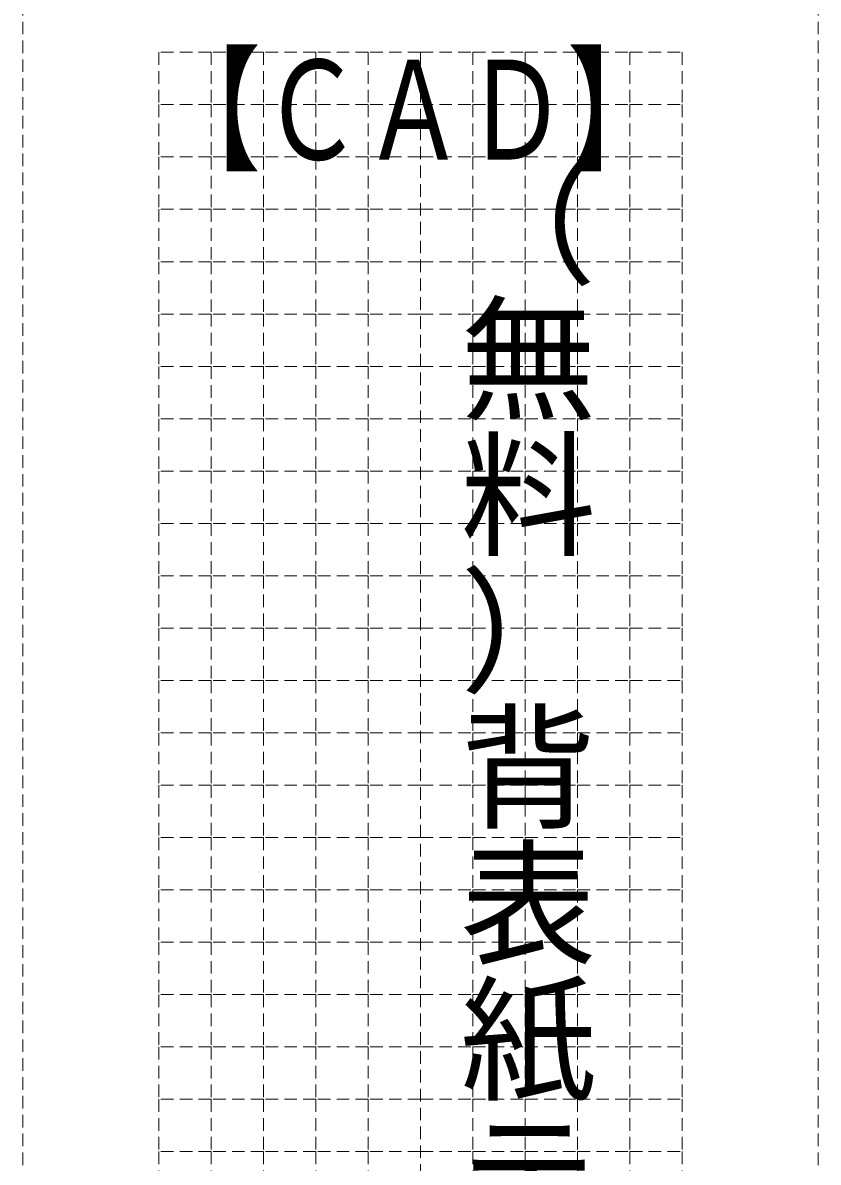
# Model space of a CAD drawing. Units: millimetres on the paper. Extents: x -148 to 177, y -210 to 210.
# Drawn here: x 101.5 to 177.5, y 2.9 to 111.8 of the extents above; entities that cross this region are included whole.
import ezdxf
from ezdxf.enums import TextEntityAlignment as Align

# ---------------------------------------------------------------- set-up
doc = ezdxf.new("R2010")
doc.units = ezdxf.units.MM
doc.linetypes.add('DASHED1', pattern=[1.8, 1.2, -0.6])
doc.layers.add('0-0', color=3, linetype='DASHED1', lineweight=9)
doc.styles.add('@ＭＳ ゴシック', font='')
doc.styles.add('ＭＳ ゴシック', font='')
doc.styles.get('@ＭＳ ゴシック').set_extended_font_data('@MS Gothic')
doc.styles.get('ＭＳ ゴシック').set_extended_font_data('MS Gothic')

msp = doc.modelspace()

# ---------------------------------------------------------------- linework, layer by layer
at = {"layer": '0-0'}
for p, q in [((101.487, -134.127), (101.487, 168.873)), ((177.487, -134.127), (177.487, 168.873)), ((129.487, 108.956), (129.487, 103.956)), ((134.487, 108.956), (134.487, 103.956)), ((139.487, 108.956), (139.487, -116.044)), ((144.487, 108.956), (144.487, 103.956)), ((149.487, 108.956), (149.487, 103.956)), ((129.487, 103.956), (129.487, 98.956)), ((134.487, 103.956), (134.487, 98.956)), ((144.487, 103.956), (144.487, 98.956)), ((149.487, 103.956), (149.487, 98.956)), ((129.487, 98.956), (129.487, 93.956)), ((134.487, 98.956), (134.487, 93.956)), ((144.487, 98.956), (144.487, 93.956)), ((149.487, 98.956), (149.487, 93.956)), ((129.487, 93.956), (129.487, 88.956)), ((134.487, 93.956), (134.487, 88.956)), ((144.487, 93.956), (144.487, 88.956)), ((149.487, 93.956), (149.487, 88.956)), ((129.487, 88.956), (129.487, 83.956)), ((134.487, 88.956), (134.487, 83.956)), ((144.487, 88.956), (144.487, 83.956)), ((149.487, 88.956), (149.487, 83.956)), ((129.487, 83.956), (129.487, 78.956)), ((134.487, 83.956), (134.487, 78.956)), ((144.487, 83.956), (144.487, 78.956)), ((149.487, 83.956), (149.487, 78.956)), ((129.487, 78.956), (129.487, 73.956)), ((134.487, 78.956), (134.487, 73.956)), ((144.487, 78.956), (144.487, 73.956)), ((149.487, 78.956), (149.487, 73.956)), ((129.487, 73.956), (129.487, 68.956)), ((134.487, 73.956), (134.487, 68.956)), ((144.487, 73.956), (144.487, 68.956)), ((149.487, 73.956), (149.487, 68.956)), ((129.487, 68.956), (129.487, 63.956)), ((134.487, 68.956), (134.487, 63.956)), ((144.487, 68.956), (144.487, 63.956)), ((149.487, 68.956), (149.487, 63.956)), ((129.487, 63.956), (129.487, 58.956)), ((134.487, 63.956), (134.487, 58.956)), ((144.487, 63.956), (144.487, 58.956)), ((149.487, 63.956), (149.487, 58.956)), ((129.487, 58.956), (129.487, 53.956)), ((134.487, 58.956), (134.487, 53.956)), ((144.487, 58.956), (144.487, 53.956)), ((149.487, 58.956), (149.487, 53.956)), ((129.487, 53.956), (129.487, 48.956)), ((134.487, 53.956), (134.487, 48.956)), ((144.487, 53.956), (144.487, 48.956)), ((149.487, 53.956), (149.487, 48.956)), ((129.487, 48.956), (129.487, 43.956)), ((134.487, 48.956), (134.487, 43.956)), ((144.487, 48.956), (144.487, 43.956)), ((149.487, 48.956), (149.487, 43.956)), ((129.487, 43.956), (129.487, 38.956)), ((134.487, 43.956), (134.487, 38.956)), ((144.487, 43.956), (144.487, 38.956)), ((149.487, 43.956), (149.487, 38.956)), ((129.487, 38.956), (129.487, 33.956)), ((134.487, 38.956), (134.487, 33.956)), ((144.487, 38.956), (144.487, 33.956)), ((149.487, 38.956), (149.487, 33.956)), ((129.487, 33.956), (129.487, 28.956)), ((134.487, 33.956), (134.487, 28.956)), ((144.487, 33.956), (144.487, 28.956)), ((149.487, 33.956), (149.487, 28.956)), ((129.487, 28.956), (129.487, 23.956)), ((134.487, 28.956), (134.487, 23.956)), ((144.487, 28.956), (144.487, 23.956)), ((149.487, 28.956), (149.487, 23.956)), ((129.487, 23.956), (129.487, 18.956)), ((134.487, 23.956), (134.487, 18.956)), ((144.487, 23.956), (144.487, 18.956)), ((149.487, 23.956), (149.487, 18.956)), ((129.487, 18.956), (129.487, 13.956)), ((134.487, 18.956), (134.487, 13.956)), ((144.487, 18.956), (144.487, 13.956)), ((149.487, 18.956), (149.487, 13.956)), ((129.487, 13.956), (129.487, 8.956)), ((134.487, 13.956), (134.487, 8.956)), ((144.487, 13.956), (144.487, 8.956)), ((149.487, 13.956), (149.487, 8.956)), ((129.487, 8.956), (129.487, 3.956)), ((134.487, 8.956), (134.487, 3.956)), ((144.487, 8.956), (144.487, 3.956)), ((149.487, 8.956), (149.487, 3.956)), ((129.487, 3.956), (129.487, -1.044)), ((134.487, 3.956), (134.487, -1.044)), ((144.487, 3.956), (144.487, -1.044)), ((149.487, 3.956), (149.487, -1.044))]:
    msp.add_line(p, q, dxfattribs=at)
for points in [[(119.487, 108.956), (114.487, 108.956), (114.487, 103.956)], [(124.487, 108.956), (119.487, 108.956), (119.487, 103.956)], [(129.487, 108.956), (124.487, 108.956), (124.487, 103.956)], [(139.487, 108.956), (134.487, 108.956), (129.487, 108.956)], [(139.487, 108.956), (144.487, 108.956), (149.487, 108.956)], [(149.487, 108.956), (154.487, 108.956), (154.487, 103.956)], [(154.487, 108.956), (159.487, 108.956), (159.487, 103.956)], [(159.487, 108.956), (164.487, 108.956), (164.487, 103.956)], [(119.487, 103.956), (114.487, 103.956), (114.487, 98.956)], [(124.487, 103.956), (119.487, 103.956), (119.487, 98.956)], [(129.487, 103.956), (124.487, 103.956), (124.487, 98.956)], [(139.487, 103.956), (134.487, 103.956), (129.487, 103.956)], [(139.487, 103.956), (144.487, 103.956), (149.487, 103.956)], [(149.487, 103.956), (154.487, 103.956), (154.487, 98.956)], [(154.487, 103.956), (159.487, 103.956), (159.487, 98.956)], [(159.487, 103.956), (164.487, 103.956), (164.487, 98.956)], [(119.487, 98.956), (114.487, 98.956), (114.487, 93.956)], [(124.487, 98.956), (119.487, 98.956), (119.487, 93.956)], [(129.487, 98.956), (124.487, 98.956), (124.487, 93.956)], [(139.487, 98.956), (134.487, 98.956), (129.487, 98.956)], [(139.487, 98.956), (144.487, 98.956), (149.487, 98.956)], [(149.487, 98.956), (154.487, 98.956), (154.487, 93.956)], [(154.487, 98.956), (159.487, 98.956), (159.487, 93.956)], [(159.487, 98.956), (164.487, 98.956), (164.487, 93.956)], [(119.487, 93.956), (114.487, 93.956), (114.487, 88.956)], [(124.487, 93.956), (119.487, 93.956), (119.487, 88.956)], [(129.487, 93.956), (124.487, 93.956), (124.487, 88.956)], [(139.487, 93.956), (134.487, 93.956), (129.487, 93.956)], [(139.487, 93.956), (144.487, 93.956), (149.487, 93.956)], [(149.487, 93.956), (154.487, 93.956), (154.487, 88.956)], [(154.487, 93.956), (159.487, 93.956), (159.487, 88.956)], [(159.487, 93.956), (164.487, 93.956), (164.487, 88.956)], [(119.487, 88.956), (114.487, 88.956), (114.487, 83.956)], [(124.487, 88.956), (119.487, 88.956), (119.487, 83.956)], [(129.487, 88.956), (124.487, 88.956), (124.487, 83.956)], [(139.487, 88.956), (134.487, 88.956), (129.487, 88.956)], [(139.487, 88.956), (144.487, 88.956), (149.487, 88.956)], [(149.487, 88.956), (154.487, 88.956), (154.487, 83.956)], [(154.487, 88.956), (159.487, 88.956), (159.487, 83.956)], [(159.487, 88.956), (164.487, 88.956), (164.487, 83.956)], [(119.487, 83.956), (114.487, 83.956), (114.487, 78.956)], [(124.487, 83.956), (119.487, 83.956), (119.487, 78.956)], [(129.487, 83.956), (124.487, 83.956), (124.487, 78.956)], [(139.487, 83.956), (134.487, 83.956), (129.487, 83.956)], [(139.487, 83.956), (144.487, 83.956), (149.487, 83.956)], [(149.487, 83.956), (154.487, 83.956), (154.487, 78.956)], [(154.487, 83.956), (159.487, 83.956), (159.487, 78.956)], [(159.487, 83.956), (164.487, 83.956), (164.487, 78.956)], [(119.487, 78.956), (114.487, 78.956), (114.487, 73.956)], [(124.487, 78.956), (119.487, 78.956), (119.487, 73.956)], [(129.487, 78.956), (124.487, 78.956), (124.487, 73.956)], [(139.487, 78.956), (134.487, 78.956), (129.487, 78.956)], [(139.487, 78.956), (144.487, 78.956), (149.487, 78.956)], [(149.487, 78.956), (154.487, 78.956), (154.487, 73.956)], [(154.487, 78.956), (159.487, 78.956), (159.487, 73.956)], [(159.487, 78.956), (164.487, 78.956), (164.487, 73.956)], [(119.487, 73.956), (114.487, 73.956), (114.487, 68.956)], [(124.487, 73.956), (119.487, 73.956), (119.487, 68.956)], [(129.487, 73.956), (124.487, 73.956), (124.487, 68.956)], [(139.487, 73.956), (134.487, 73.956), (129.487, 73.956)], [(139.487, 73.956), (144.487, 73.956), (149.487, 73.956)], [(149.487, 73.956), (154.487, 73.956), (154.487, 68.956)], [(154.487, 73.956), (159.487, 73.956), (159.487, 68.956)], [(159.487, 73.956), (164.487, 73.956), (164.487, 68.956)], [(119.487, 68.956), (114.487, 68.956), (114.487, 63.956)], [(124.487, 68.956), (119.487, 68.956), (119.487, 63.956)], [(129.487, 68.956), (124.487, 68.956), (124.487, 63.956)], [(139.487, 68.956), (134.487, 68.956), (129.487, 68.956)], [(139.487, 68.956), (144.487, 68.956), (149.487, 68.956)], [(149.487, 68.956), (154.487, 68.956), (154.487, 63.956)], [(154.487, 68.956), (159.487, 68.956), (159.487, 63.956)], [(159.487, 68.956), (164.487, 68.956), (164.487, 63.956)], [(119.487, 63.956), (114.487, 63.956), (114.487, 58.956)], [(124.487, 63.956), (119.487, 63.956), (119.487, 58.956)], [(129.487, 63.956), (124.487, 63.956), (124.487, 58.956)], [(139.487, 63.956), (134.487, 63.956), (129.487, 63.956)], [(139.487, 63.956), (144.487, 63.956), (149.487, 63.956)], [(149.487, 63.956), (154.487, 63.956), (154.487, 58.956)], [(154.487, 63.956), (159.487, 63.956), (159.487, 58.956)], [(159.487, 63.956), (164.487, 63.956), (164.487, 58.956)], [(119.487, 58.956), (114.487, 58.956), (114.487, 53.956)], [(124.487, 58.956), (119.487, 58.956), (119.487, 53.956)], [(129.487, 58.956), (124.487, 58.956), (124.487, 53.956)], [(139.487, 58.956), (134.487, 58.956), (129.487, 58.956)], [(139.487, 58.956), (144.487, 58.956), (149.487, 58.956)], [(149.487, 58.956), (154.487, 58.956), (154.487, 53.956)], [(154.487, 58.956), (159.487, 58.956), (159.487, 53.956)], [(159.487, 58.956), (164.487, 58.956), (164.487, 53.956)], [(119.487, 53.956), (114.487, 53.956), (114.487, 48.956)], [(124.487, 53.956), (119.487, 53.956), (119.487, 48.956)], [(129.487, 53.956), (124.487, 53.956), (124.487, 48.956)], [(139.487, 53.956), (134.487, 53.956), (129.487, 53.956)], [(139.487, 53.956), (144.487, 53.956), (149.487, 53.956)], [(149.487, 53.956), (154.487, 53.956), (154.487, 48.956)], [(154.487, 53.956), (159.487, 53.956), (159.487, 48.956)], [(159.487, 53.956), (164.487, 53.956), (164.487, 48.956)], [(119.487, 48.956), (114.487, 48.956), (114.487, 43.956)], [(124.487, 48.956), (119.487, 48.956), (119.487, 43.956)], [(129.487, 48.956), (124.487, 48.956), (124.487, 43.956)], [(139.487, 48.956), (134.487, 48.956), (129.487, 48.956)], [(139.487, 48.956), (144.487, 48.956), (149.487, 48.956)], [(149.487, 48.956), (154.487, 48.956), (154.487, 43.956)], [(154.487, 48.956), (159.487, 48.956), (159.487, 43.956)], [(159.487, 48.956), (164.487, 48.956), (164.487, 43.956)], [(119.487, 43.956), (114.487, 43.956), (114.487, 38.956)], [(124.487, 43.956), (119.487, 43.956), (119.487, 38.956)], [(129.487, 43.956), (124.487, 43.956), (124.487, 38.956)], [(139.487, 43.956), (134.487, 43.956), (129.487, 43.956)], [(139.487, 43.956), (144.487, 43.956), (149.487, 43.956)], [(149.487, 43.956), (154.487, 43.956), (154.487, 38.956)], [(154.487, 43.956), (159.487, 43.956), (159.487, 38.956)], [(159.487, 43.956), (164.487, 43.956), (164.487, 38.956)], [(119.487, 38.956), (114.487, 38.956), (114.487, 33.956)], [(124.487, 38.956), (119.487, 38.956), (119.487, 33.956)], [(129.487, 38.956), (124.487, 38.956), (124.487, 33.956)], [(139.487, 38.956), (134.487, 38.956), (129.487, 38.956)], [(139.487, 38.956), (144.487, 38.956), (149.487, 38.956)], [(149.487, 38.956), (154.487, 38.956), (154.487, 33.956)], [(154.487, 38.956), (159.487, 38.956), (159.487, 33.956)], [(159.487, 38.956), (164.487, 38.956), (164.487, 33.956)], [(119.487, 33.956), (114.487, 33.956), (114.487, 28.956)], [(124.487, 33.956), (119.487, 33.956), (119.487, 28.956)], [(129.487, 33.956), (124.487, 33.956), (124.487, 28.956)], [(139.487, 33.956), (134.487, 33.956), (129.487, 33.956)], [(139.487, 33.956), (144.487, 33.956), (149.487, 33.956)], [(149.487, 33.956), (154.487, 33.956), (154.487, 28.956)], [(154.487, 33.956), (159.487, 33.956), (159.487, 28.956)], [(159.487, 33.956), (164.487, 33.956), (164.487, 28.956)], [(119.487, 28.956), (114.487, 28.956), (114.487, 23.956)], [(124.487, 28.956), (119.487, 28.956), (119.487, 23.956)], [(129.487, 28.956), (124.487, 28.956), (124.487, 23.956)], [(139.487, 28.956), (134.487, 28.956), (129.487, 28.956)], [(139.487, 28.956), (144.487, 28.956), (149.487, 28.956)], [(149.487, 28.956), (154.487, 28.956), (154.487, 23.956)], [(154.487, 28.956), (159.487, 28.956), (159.487, 23.956)], [(159.487, 28.956), (164.487, 28.956), (164.487, 23.956)], [(119.487, 23.956), (114.487, 23.956), (114.487, 18.956)], [(124.487, 23.956), (119.487, 23.956), (119.487, 18.956)], [(129.487, 23.956), (124.487, 23.956), (124.487, 18.956)], [(139.487, 23.956), (134.487, 23.956), (129.487, 23.956)], [(139.487, 23.956), (144.487, 23.956), (149.487, 23.956)], [(149.487, 23.956), (154.487, 23.956), (154.487, 18.956)], [(154.487, 23.956), (159.487, 23.956), (159.487, 18.956)], [(159.487, 23.956), (164.487, 23.956), (164.487, 18.956)], [(119.487, 18.956), (114.487, 18.956), (114.487, 13.956)], [(124.487, 18.956), (119.487, 18.956), (119.487, 13.956)], [(129.487, 18.956), (124.487, 18.956), (124.487, 13.956)], [(139.487, 18.956), (134.487, 18.956), (129.487, 18.956)], [(139.487, 18.956), (144.487, 18.956), (149.487, 18.956)], [(149.487, 18.956), (154.487, 18.956), (154.487, 13.956)], [(154.487, 18.956), (159.487, 18.956), (159.487, 13.956)], [(159.487, 18.956), (164.487, 18.956), (164.487, 13.956)], [(119.487, 13.956), (114.487, 13.956), (114.487, 8.956)], [(124.487, 13.956), (119.487, 13.956), (119.487, 8.956)], [(129.487, 13.956), (124.487, 13.956), (124.487, 8.956)], [(139.487, 13.956), (134.487, 13.956), (129.487, 13.956)], [(139.487, 13.956), (144.487, 13.956), (149.487, 13.956)], [(149.487, 13.956), (154.487, 13.956), (154.487, 8.956)], [(154.487, 13.956), (159.487, 13.956), (159.487, 8.956)], [(159.487, 13.956), (164.487, 13.956), (164.487, 8.956)], [(119.487, 8.956), (114.487, 8.956), (114.487, 3.956)], [(124.487, 8.956), (119.487, 8.956), (119.487, 3.956)], [(129.487, 8.956), (124.487, 8.956), (124.487, 3.956)], [(139.487, 8.956), (134.487, 8.956), (129.487, 8.956)], [(139.487, 8.956), (144.487, 8.956), (149.487, 8.956)], [(149.487, 8.956), (154.487, 8.956), (154.487, 3.956)], [(154.487, 8.956), (159.487, 8.956), (159.487, 3.956)], [(159.487, 8.956), (164.487, 8.956), (164.487, 3.956)], [(119.487, 3.956), (114.487, 3.956), (114.487, -1.044)], [(124.487, 3.956), (119.487, 3.956), (119.487, -1.044)], [(129.487, 3.956), (124.487, 3.956), (124.487, -1.044)], [(139.487, 3.956), (134.487, 3.956), (129.487, 3.956)], [(139.487, 3.956), (144.487, 3.956), (149.487, 3.956)], [(149.487, 3.956), (154.487, 3.956), (154.487, -1.044)], [(154.487, 3.956), (159.487, 3.956), (159.487, -1.044)], [(159.487, 3.956), (164.487, 3.956), (164.487, -1.044)]]:
    msp.add_lwpolyline(points, dxfattribs=at)

# ---------------------------------------------------------------- texts
at = {"layer": '0-0', "color": 7, "style": 'ＭＳ ゴシック', "width": 0.75}
msp.add_text('【ＣＡＤ】', height=9.531, dxfattribs=at).set_placement((114.487, 95.843), align=Align.BOTTOM_LEFT)
at = {"layer": '0-0', "color": 7, "style": '@ＭＳ ゴシック'}
msp.add_text('（無料）背表紙テンプレート', height=9.531, rotation=270, dxfattribs=at).set_placement((141.987, 99.297), align=Align.BOTTOM_LEFT)

doc.saveas('drawing.dxf')
